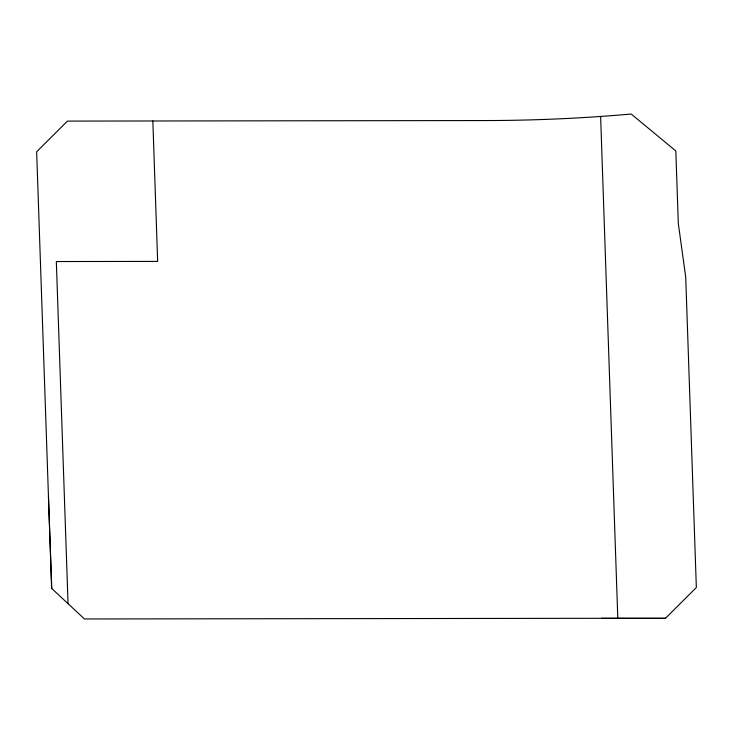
<?xml version="1.0" encoding="UTF-8"?>
<svg xmlns="http://www.w3.org/2000/svg" width="733" height="733" viewBox="0 0 733 733"><rect width="100%" height="100%" fill="white"/><g stroke="black" fill="none" stroke-linecap="round" stroke-linejoin="round"><path stroke-width="1.1" d="M665.564 618.212L84.487 618.973L51.603 588.379L36.65 151.777L67.436 121.092L485.374 120.551A1633.417 1553.465 19.5 0 0 631.186 114.027L675.826 150.943L678.309 223.492L685.721 277.101L696.35 587.536L665.372 618.395L601.5 618.304M48.46 496.827L51.796 588.562M600.62 116.446L617.8 618.276M152.84 120.982L157.65 261.406L56.331 261.544L68.041 603.671"/></g></svg>
